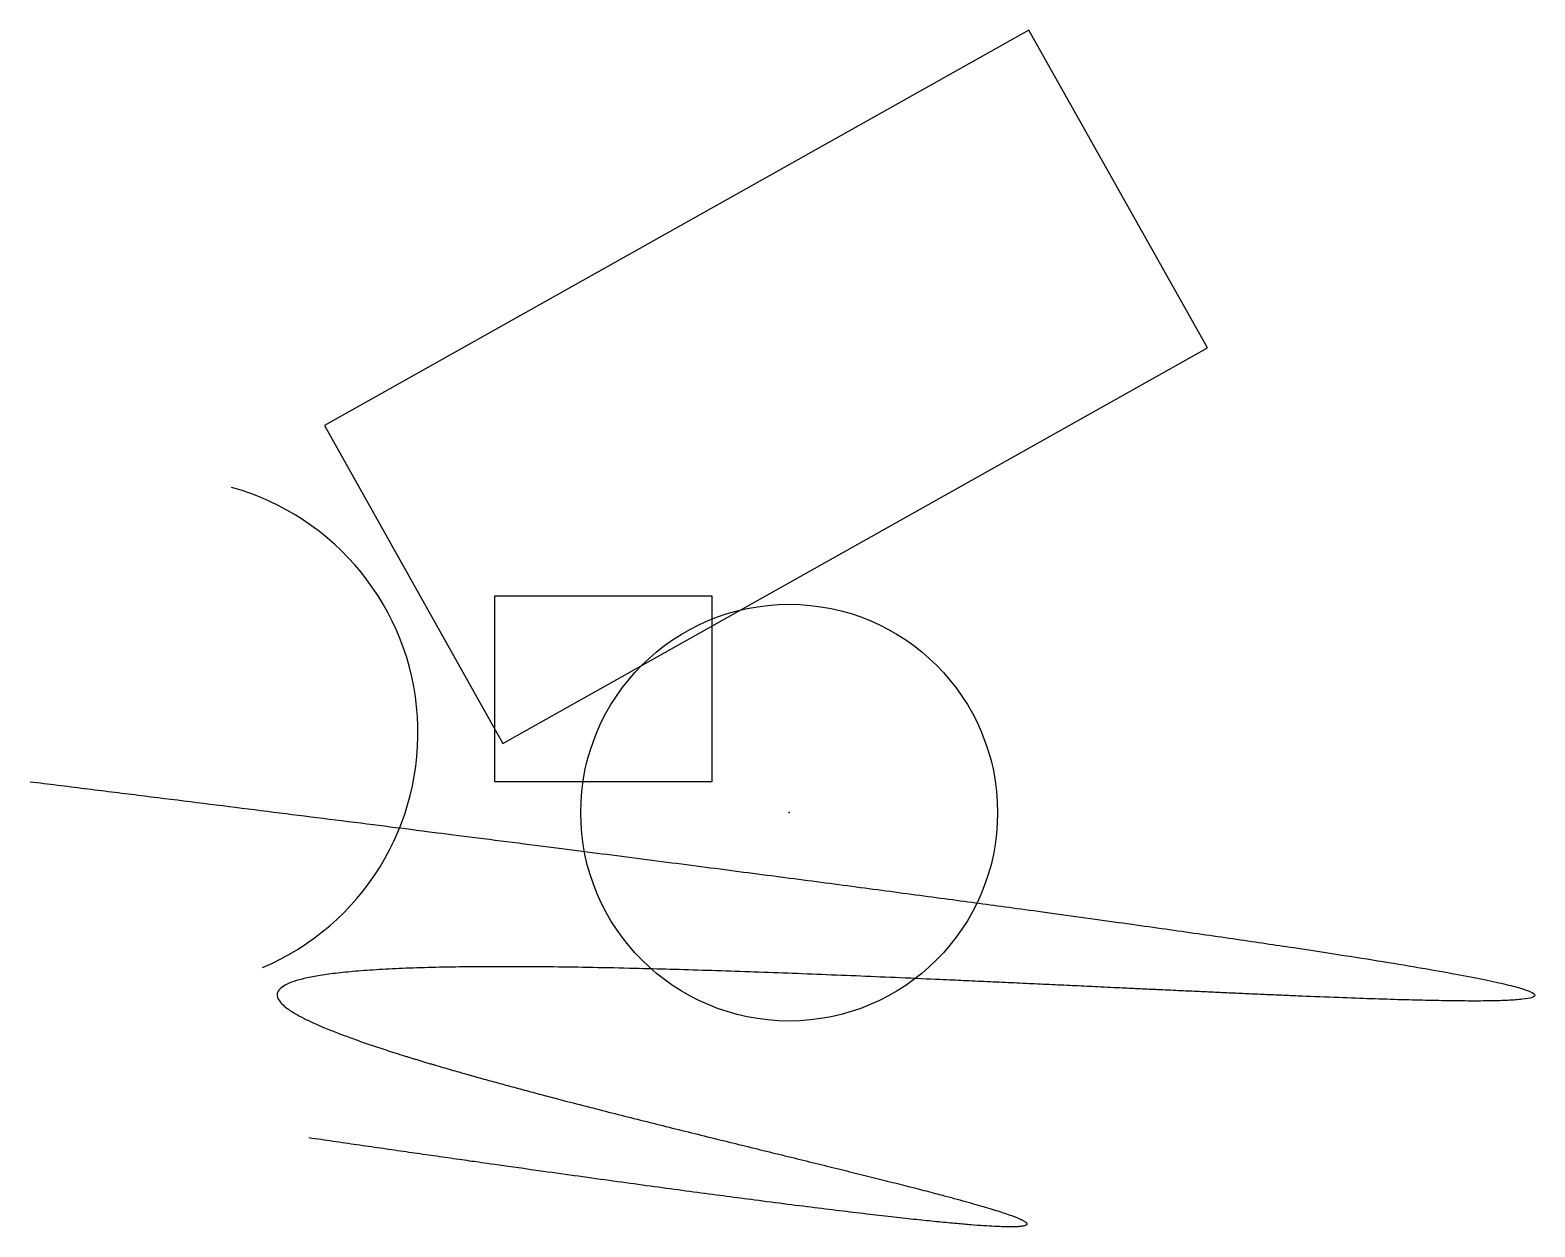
# Model space of a CAD drawing. Header units: millimetres. Extents: x -49 to 48.1, y -26.7 to 50.5.
import ezdxf

# ---------------------------------------------------------------- set-up
doc = ezdxf.new("R2010")
doc.units = ezdxf.units.MM
doc.layers.get('0').update_dxf_attribs({"linetype": 'CONTINUOUS'})

msp = doc.modelspace()

# ---------------------------------------------------------------- linework, layer by layer
for points in [[(-30, 25), (-18.48, 4.474), (27, 30), (15.48, 50.526)], [(-5, 2), (-19, 2), (-19, 14), (-5, 14)]]:
    msp.add_lwpolyline(points, close=True)
msp.add_circle((0, 0), 13.454)
msp.add_arc((-40.411, 5.151), 16.452, -67.06388, 74.44666)
msp.add_open_spline([(-49, 2), (-39.98, 0.883), (-22.992, -1.24), (-0.664, -4.087), (22.773, -7.208), (41.497, -9.982), (49.868, -11.662), (48.535, -12.33), (38.793, -12.152), (22.802, -11.395), (3.844, -10.465), (-14.327, -9.817), (-28.118, -9.878), (-34.782, -10.95), (-32.997, -13.142), (-23.762, -16.248), (-10.124, -19.785), (3.918, -23.149), (14.212, -25.727), (17.451, -27.036), (11.84, -26.815), (-0.379, -25.322), (-13.973, -23.452), (-24.998, -21.873), (-31, -21)], degree=5)
msp.add_point((0, 0))

doc.saveas('drawing.dxf')
